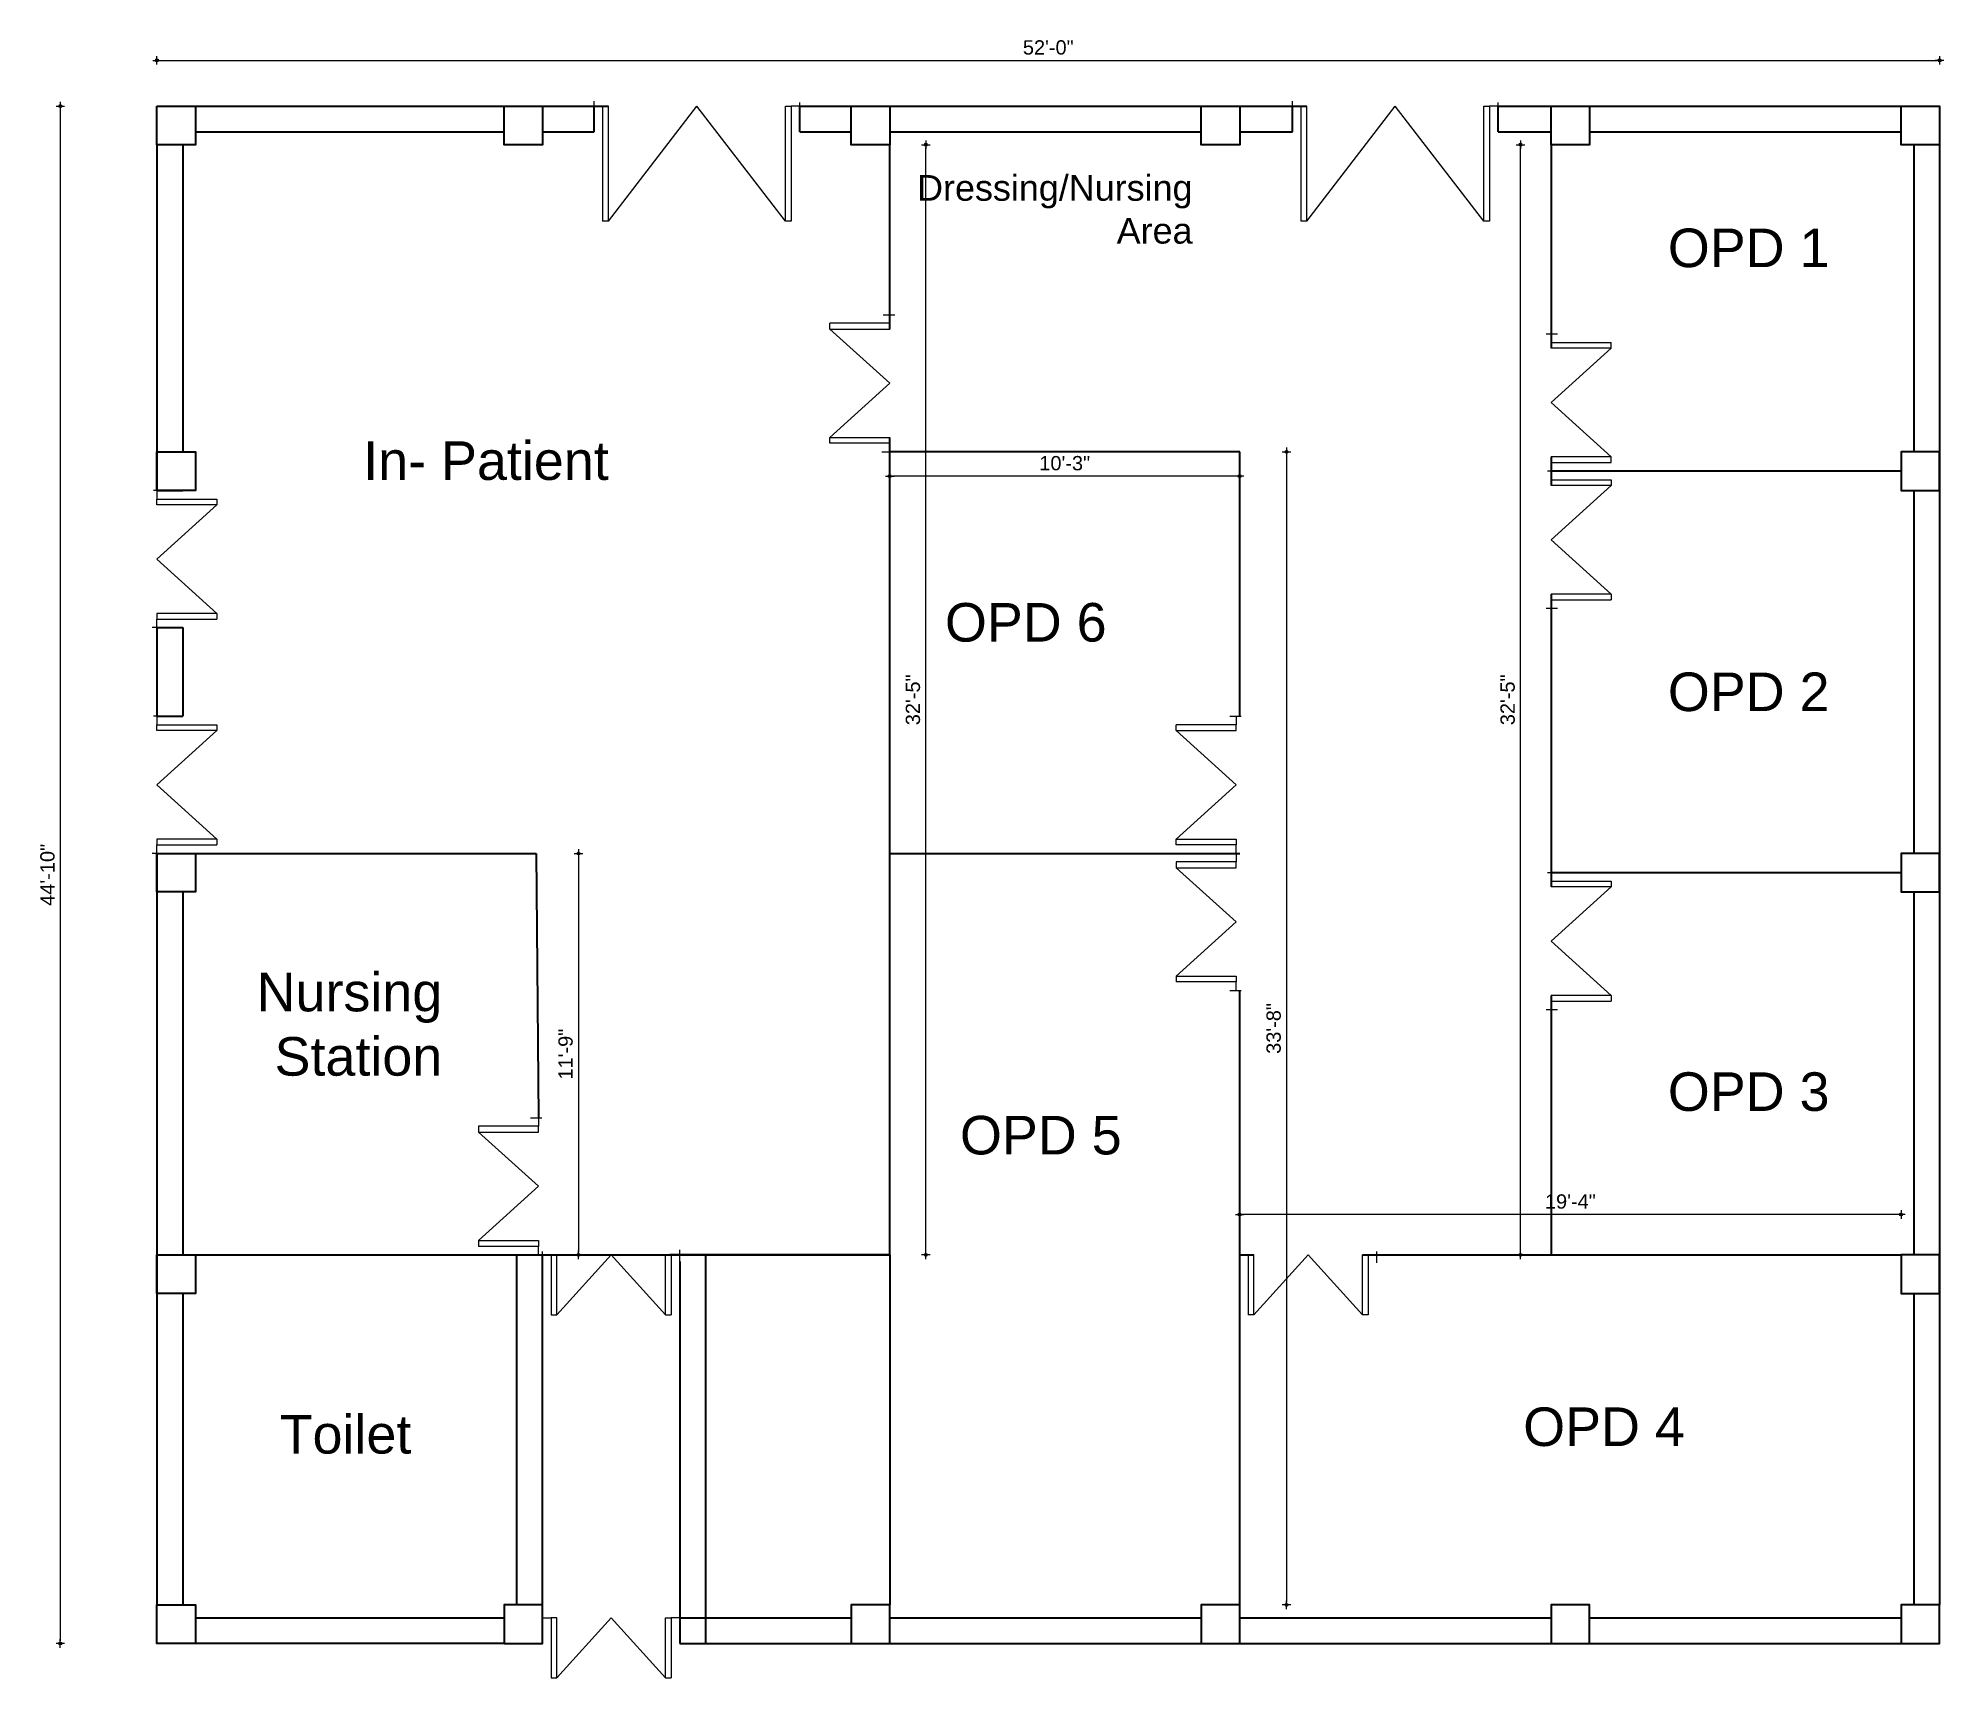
# Model space of a CAD drawing. Header units: inches. Extents: x 17428 to 30449, y 418 to 7362.
# Drawn here: x 17428 to 18095, y 418 to 992 of the extents above; entities outside this region: 1.
import ezdxf

# ---------------------------------------------------------------- set-up
doc = ezdxf.new("R2010")
doc.units = ezdxf.units.IN
doc.header["$LTSCALE"] = 0.5
doc.header["$MEASUREMENT"] = 0
doc.header["$PDMODE"] = 66
for name, color, linetype, lineweight in [('0.13', 2, 'Continuous', 13), ('ELEVATION', 85, 'Continuous', 9), ('hatch', 9, 'Continuous', 0), ('TEXT', 220, 'Continuous', 9), ('Toilet', 7, 'Continuous', 25)]:
    doc.layers.add(name, color=color, linetype=linetype, lineweight=lineweight)
doc.styles.get("Standard").update_dxf_attribs({"font": 'arial.ttf'})
doc.styles.add('style1', font='arial.ttf', dxfattribs={"height": 7})
doc.dimstyles.new('S8', dxfattribs={"dimtxt": 5, "dimasz": 1, "dimexe": 6, "dimexo": 18, "dimgap": 1.9375, "dimtad": 1, "dimdec": 0, "dimzin": 3, "dimdsep": 46, "dimlunit": 4, "dimtxsty": 'Standard', "dimblk": 'dot 2', "dimcen": 12, "dimse1": 1, "dimse2": 1, "dimclrd": 1, "dimclre": 1, "dimclrt": 256, "dimadec": 0, "dimazin": 0, "dimtfac": 0.75, "dimtdec": 0, "dimtix": 1, "dimtmove": 1, "dimatfit": 3, "dimldrblk": 'DOT', "dimfxl": 1, "dimtolj": 1, "dimtzin": 0, "dimlwd": 9, "dimlwe": 9, "dimarcsym": 0})

# ---------------------------------------------------------------- blocks, each defined once
blk = doc.blocks.new('dot1')
at = {"layer": 'hatch'}
h = blk.add_hatch(color=256, dxfattribs=at)
edge = h.paths.add_edge_path()
edge.add_arc((0, 0), 1, 0, 360)
for p, q in [((3, 0), (-3, 0)), ((0, 3), (0, -3))]:
    blk.add_line(p, q, dxfattribs=at)
blk.add_circle((0, 0), 1, dxfattribs=at)
blk = doc.blocks.new('dot 2')
at = {"layer": 'hatch', "xscale": 0.5, "yscale": 0.5, "zscale": 0.5}
blk.add_blockref('dot1', (0, 0), dxfattribs=at)
blk = doc.blocks.new('*D1114')
at = {"layer": 'Defpoints', "color": 0, "transparency": 16777216}
for p in [(17469.55, 967.82), (17435.71, 429.82), (17469.55, 429.82)]:
    blk.add_point(p, dxfattribs=at)
at = {"layer": 'Toilet', "color": 1, "lineweight": 9, "transparency": 16777216}
blk.add_line((17435.71, 966.82), (17435.71, 430.82), dxfattribs=at)
for p, rotation in [((17435.71, 967.82), 90), ((17435.71, 429.82), 270)]:
    blk.add_blockref('dot 2', p, dxfattribs=dict(at, rotation=rotation))
at = {"layer": 'Toilet', "transparency": 16777216, "insert": (17431.22, 698.82), "char_height": 5, "attachment_point": 5, "rotation": 90}
blk.add_mtext('\\A1;44\'-10"', dxfattribs=at)
blk = doc.blocks.new('_Dot')
at = {"color": 0, "linetype": 'ByBlock', "lineweight": -2}
blk.add_line((-0.5, 0), (-1, 0), dxfattribs=at)
at = {"color": 0, "linetype": 'ByBlock', "const_width": 0.5}
blk.add_lwpolyline([(-0.25, 0, 1), (0.25, 0, 1)], format="xyb", close=True, dxfattribs=at)
blk = doc.blocks.new('*D1115')
at = {"layer": 'Defpoints', "color": 0, "transparency": 16777216}
for p in [(18093.55, 983.83), (17469.55, 967.82), (18093.55, 967.82)]:
    blk.add_point(p, dxfattribs=at)
at = {"layer": 'Toilet', "color": 1, "lineweight": 9, "transparency": 16777216}
blk.add_line((17470.55, 983.83), (18092.55, 983.83), dxfattribs=at)
at = {"layer": 'Toilet', "color": 1, "lineweight": 9, "transparency": 16777216, "rotation": 180}
blk.add_blockref('dot 2', (17469.55, 983.83), dxfattribs=at)
at = {"layer": 'Toilet', "color": 1, "lineweight": 9, "transparency": 16777216}
blk.add_blockref('dot 2', (18093.55, 983.83), dxfattribs=at)
at = {"layer": 'Toilet', "transparency": 16777216, "insert": (17781.55, 988.32), "char_height": 5, "attachment_point": 5}
blk.add_mtext('\\A1;52\'-0"', dxfattribs=at)
blk = doc.blocks.new('*D1116')
at = {"layer": 'Defpoints', "color": 0, "transparency": 16777216}
for p in [(17848.55, 579.99), (17848.55, 565.82), (18080.05, 565.82)]:
    blk.add_point(p, dxfattribs=at)
at = {"layer": 'Toilet', "color": 1, "lineweight": 9, "transparency": 16777216}
blk.add_line((18079.05, 579.99), (17849.55, 579.99), dxfattribs=at)
at = {"layer": 'Toilet', "color": 1, "lineweight": 9, "transparency": 16777216, "rotation": 180}
blk.add_blockref('dot 2', (17848.55, 579.99), dxfattribs=at)
at = {"layer": 'Toilet', "color": 1, "lineweight": 9, "transparency": 16777216}
blk.add_blockref('dot 2', (18080.05, 579.99), dxfattribs=at)
at = {"layer": 'Toilet', "transparency": 16777216, "insert": (17964.3, 584.48), "char_height": 5, "attachment_point": 5}
blk.add_mtext('\\A1;19\'-4"', dxfattribs=at)
blk = doc.blocks.new('*D1117')
at = {"layer": 'Defpoints', "color": 0, "transparency": 16777216}
for p in [(17726.05, 846.82), (17848.55, 846.82), (17726.05, 838.35)]:
    blk.add_point(p, dxfattribs=at)
at = {"layer": 'Toilet', "color": 1, "lineweight": 9, "transparency": 16777216}
blk.add_line((17847.55, 838.35), (17727.05, 838.35), dxfattribs=at)
at = {"layer": 'Toilet', "color": 1, "lineweight": 9, "transparency": 16777216, "rotation": 180}
blk.add_blockref('dot 2', (17726.05, 838.35), dxfattribs=at)
at = {"layer": 'Toilet', "color": 1, "lineweight": 9, "transparency": 16777216}
blk.add_blockref('dot 2', (17848.55, 838.35), dxfattribs=at)
at = {"layer": 'Toilet', "transparency": 16777216, "insert": (17787.3, 842.84), "char_height": 5, "attachment_point": 5}
blk.add_mtext('\\A1;10\'-3"', dxfattribs=at)
blk = doc.blocks.new('*D1118')
at = {"layer": 'Defpoints', "color": 0, "transparency": 16777216}
for p in [(17726.05, 954.32), (17738.67, 954.32), (17726.05, 565.82)]:
    blk.add_point(p, dxfattribs=at)
at = {"layer": 'Toilet', "color": 1, "lineweight": 9, "transparency": 16777216}
blk.add_line((17738.67, 566.82), (17738.67, 953.32), dxfattribs=at)
for p, rotation in [((17738.67, 954.32), 90), ((17738.67, 565.82), 270)]:
    blk.add_blockref('dot 2', p, dxfattribs=dict(at, rotation=rotation))
at = {"layer": 'Toilet', "transparency": 16777216, "insert": (17734.18, 760.07), "char_height": 5, "attachment_point": 5, "rotation": 90}
blk.add_mtext('\\A1;32\'-5"', dxfattribs=at)
blk = doc.blocks.new('*D1119')
at = {"layer": 'Defpoints', "color": 0, "transparency": 16777216}
for p in [(17946.86, 954.32), (17957.55, 954.32), (17957.55, 565.82)]:
    blk.add_point(p, dxfattribs=at)
at = {"layer": 'Toilet', "color": 1, "lineweight": 9, "transparency": 16777216}
blk.add_line((17946.86, 566.82), (17946.86, 953.32), dxfattribs=at)
for p, rotation in [((17946.86, 954.32), 90), ((17946.86, 565.82), 270)]:
    blk.add_blockref('dot 2', p, dxfattribs=dict(at, rotation=rotation))
at = {"layer": 'Toilet', "transparency": 16777216, "insert": (17942.37, 760.07), "char_height": 5, "attachment_point": 5, "rotation": 90}
blk.add_mtext('\\A1;32\'-5"', dxfattribs=at)
blk = doc.blocks.new('*D1120')
at = {"layer": 'Defpoints', "color": 0, "transparency": 16777216}
for p in [(17848.55, 846.82), (17848.55, 443.32), (17864.95, 443.32)]:
    blk.add_point(p, dxfattribs=at)
at = {"layer": 'Toilet', "color": 1, "lineweight": 9, "transparency": 16777216}
blk.add_line((17864.95, 845.82), (17864.95, 444.32), dxfattribs=at)
for p, rotation in [((17864.95, 846.82), 90), ((17864.95, 443.32), 270)]:
    blk.add_blockref('dot 2', p, dxfattribs=dict(at, rotation=rotation))
at = {"layer": 'Toilet', "transparency": 16777216, "insert": (17860.46, 645.07), "char_height": 5, "attachment_point": 5, "rotation": 90}
blk.add_mtext('\\A1;33\'-8"', dxfattribs=at)
blk = doc.blocks.new('*D1121')
at = {"layer": 'Defpoints', "color": 0, "transparency": 16777216}
for p in [(17602.3, 706.32), (17602.3, 565.82), (17617.09, 565.82)]:
    blk.add_point(p, dxfattribs=at)
at = {"layer": 'Toilet', "color": 1, "lineweight": 9, "transparency": 16777216}
blk.add_line((17617.09, 705.32), (17617.09, 566.82), dxfattribs=at)
for p, rotation in [((17617.09, 706.32), 90), ((17617.09, 565.82), 270)]:
    blk.add_blockref('dot 2', p, dxfattribs=dict(at, rotation=rotation))
at = {"layer": 'Toilet', "transparency": 16777216, "insert": (17612.6, 636.07), "char_height": 5, "attachment_point": 5, "rotation": 90}
blk.add_mtext('\\A1;11\'-9"', dxfattribs=at)

msp = doc.modelspace()

# ---------------------------------------------------------------- linework, layer by layer
at = {"layer": '0.13', "color": 0, "ltscale": 0.5}
for p, q in [((17622.55, 965.56), (17622.55, 969.56)), ((17694.55, 965.06), (17694.55, 969.06)), ((17867, 965.56), (17867, 969.56)), ((17939, 965.06), (17939, 969.06)), ((17723.79, 894.82), (17727.79, 894.82)), ((17959.81, 888.07), (17955.81, 888.07)), ((17723.29, 846.82), (17727.29, 846.82)), ((17960.31, 840.07), (17956.31, 840.07)), ((17960.31, 840.07), (17956.31, 840.07)), ((17472.31, 833.32), (17468.31, 833.32)), ((17959.81, 792.07), (17955.81, 792.07)), ((17471.81, 785.32), (17467.81, 785.32)), ((17472.31, 754.32), (17468.31, 754.32)), ((17845.05, 754.32), (17849.05, 754.32)), ((17471.81, 706.32), (17467.81, 706.32)), ((17844.55, 706.32), (17848.55, 706.32)), ((17844.55, 706.32), (17848.55, 706.32)), ((17960.31, 699.57), (17956.31, 699.57)), ((17845.05, 658.32), (17849.05, 658.32)), ((17959.81, 651.57), (17955.81, 651.57)), ((17600.29, 613.82), (17604.29, 613.82)), ((17604.55, 563.06), (17604.55, 567.06)), ((17652.55, 563.56), (17652.55, 567.56)), ((17848.55, 563.56), (17848.55, 567.56)), ((17896.55, 563.06), (17896.55, 567.06)), ((17600.79, 565.82), (17604.79, 565.82)), ((17652.55, 436.56), (17652.55, 440.56)), ((17604.55, 436.06), (17604.55, 440.06))]:
    msp.add_line(p, q, dxfattribs=at)
at = {"layer": 'ELEVATION', "color": 146, "ltscale": 0.25, "true_color": 0x105689}
for p, q in [((17622.55, 967.82), (17625.55, 967.82)), ((17625.55, 967.82), (17625.55, 927.58)), ((17627.55, 967.82), (17625.55, 967.82)), ((17627.55, 927.58), (17627.55, 967.82)), ((17627.55, 927.58), (17658.55, 967.82)), ((17689.55, 927.58), (17658.55, 967.82)), ((17689.55, 927.58), (17689.55, 967.82)), ((17689.55, 967.82), (17691.55, 967.82)), ((17694.55, 967.82), (17691.55, 967.82)), ((17691.55, 967.82), (17691.55, 927.58)), ((17867, 967.82), (17870, 967.82)), ((17870, 967.82), (17870, 927.58)), ((17872, 967.82), (17870, 967.82)), ((17872, 927.58), (17872, 967.82)), ((17872, 927.58), (17903, 967.82)), ((17934, 927.58), (17903, 967.82)), ((17934, 927.58), (17934, 967.82)), ((17934, 967.82), (17936, 967.82)), ((17939, 967.82), (17936, 967.82)), ((17936, 967.82), (17936, 927.58)), ((17627.55, 927.58), (17625.55, 927.58)), ((17691.55, 927.58), (17689.55, 927.58)), ((17872, 927.58), (17870, 927.58)), ((17936, 927.58), (17934, 927.58)), ((17726.05, 894.82), (17726.05, 891.82)), ((17726.05, 891.82), (17705.05, 891.82)), ((17705.05, 889.82), (17705.05, 891.82)), ((17705.05, 889.82), (17726.05, 889.82)), ((17705.05, 889.82), (17726.05, 870.82)), ((17726.05, 889.82), (17726.05, 891.82)), ((17957.55, 888.07), (17957.55, 885.07)), ((17957.55, 885.07), (17978.55, 885.07)), ((17957.55, 883.07), (17957.55, 885.07)), ((17978.55, 883.07), (17957.55, 883.07)), ((17978.55, 883.07), (17957.55, 864.07)), ((17978.55, 883.07), (17978.55, 885.07)), ((17705.05, 851.82), (17726.05, 870.82)), ((17978.55, 845.07), (17957.55, 864.07)), ((17705.05, 849.82), (17705.05, 851.82)), ((17705.05, 851.82), (17726.05, 851.82)), ((17726.05, 849.82), (17705.05, 849.82)), ((17726.05, 851.82), (17726.05, 849.82)), ((17726.05, 846.82), (17726.05, 849.82)), ((17978.55, 845.07), (17957.55, 845.07)), ((17957.55, 845.07), (17957.55, 843.07)), ((17957.55, 840.07), (17957.55, 843.07)), ((17957.55, 843.07), (17978.55, 843.07)), ((17978.55, 843.07), (17978.55, 845.07)), ((17957.55, 840.07), (17957.55, 837.07)), ((17957.55, 837.07), (17978.55, 837.07)), ((17957.55, 835.07), (17957.55, 837.07)), ((17978.55, 835.07), (17957.55, 835.07)), ((17978.55, 835.07), (17957.55, 816.07)), ((17978.55, 837.07), (17978.55, 835.07)), ((17469.55, 833.32), (17469.55, 830.32)), ((17469.55, 830.32), (17490.55, 830.32)), ((17469.55, 828.32), (17469.55, 830.32)), ((17490.55, 828.32), (17469.55, 828.32)), ((17490.55, 828.32), (17469.55, 809.32)), ((17490.55, 830.32), (17490.55, 828.32)), ((17978.55, 797.07), (17957.55, 816.07)), ((17490.55, 790.32), (17469.55, 809.32)), ((17978.55, 797.07), (17957.55, 797.07)), ((17957.55, 797.07), (17957.55, 795.07)), ((17957.55, 792.07), (17957.55, 795.07)), ((17957.55, 795.07), (17978.55, 795.07)), ((17978.55, 797.07), (17978.55, 795.07)), ((17490.55, 790.32), (17469.55, 790.32)), ((17469.55, 790.32), (17469.55, 788.32)), ((17469.55, 785.32), (17469.55, 788.32)), ((17469.55, 788.32), (17490.55, 788.32)), ((17490.55, 790.32), (17490.55, 788.32)), ((17469.55, 754.32), (17469.55, 751.32)), ((17847.31, 754.32), (17847.31, 751.32)), ((17469.55, 751.32), (17490.55, 751.32)), ((17469.55, 749.32), (17469.55, 751.32)), ((17490.55, 749.32), (17469.55, 749.32)), ((17490.55, 749.32), (17469.55, 730.32)), ((17490.55, 751.32), (17490.55, 749.32)), ((17847.31, 751.32), (17826.31, 751.32)), ((17826.31, 749.32), (17826.31, 751.32)), ((17826.31, 749.32), (17847.31, 749.32)), ((17826.31, 749.32), (17847.31, 730.32)), ((17847.31, 749.32), (17847.31, 751.32)), ((17490.55, 711.32), (17469.55, 730.32)), ((17826.31, 711.32), (17847.31, 730.32)), ((17490.55, 711.32), (17469.55, 711.32)), ((17469.55, 711.32), (17469.55, 709.32)), ((17469.55, 706.32), (17469.55, 709.32)), ((17469.55, 709.32), (17490.55, 709.32)), ((17490.55, 711.32), (17490.55, 709.32)), ((17826.31, 709.32), (17826.31, 711.32)), ((17826.31, 711.32), (17847.31, 711.32)), ((17847.31, 709.32), (17826.31, 709.32)), ((17847.31, 711.32), (17847.31, 709.32)), ((17847.31, 706.32), (17847.31, 709.32)), ((17847.31, 703.32), (17826.31, 703.32)), ((17826.31, 703.32), (17826.31, 701.32)), ((17826.31, 701.32), (17847.31, 701.32)), ((17826.31, 701.32), (17847.31, 682.32)), ((17847.31, 706.32), (17847.31, 703.32)), ((17847.31, 701.32), (17847.31, 703.32)), ((17957.55, 699.57), (17957.55, 696.57)), ((17957.55, 696.57), (17978.55, 696.57)), ((17957.55, 694.57), (17957.55, 696.57)), ((17978.55, 694.57), (17957.55, 694.57)), ((17978.55, 694.57), (17957.55, 675.57)), ((17978.55, 696.57), (17978.55, 694.57)), ((17826.31, 663.32), (17847.31, 682.32)), ((17978.55, 656.57), (17957.55, 675.57)), ((17826.31, 663.32), (17847.31, 663.32)), ((17826.31, 663.32), (17826.31, 661.32)), ((17847.31, 661.32), (17826.31, 661.32)), ((17847.31, 663.32), (17847.31, 661.32)), ((17847.31, 658.32), (17847.31, 661.32)), ((17978.55, 656.57), (17957.55, 656.57)), ((17957.55, 656.57), (17957.55, 654.57)), ((17957.55, 651.57), (17957.55, 654.57)), ((17957.55, 654.57), (17978.55, 654.57)), ((17978.55, 656.57), (17978.55, 654.57)), ((17603.05, 613.82), (17603.05, 610.82)), ((17603.05, 610.82), (17582.05, 610.82)), ((17582.05, 610.82), (17582.05, 608.82)), ((17582.05, 608.82), (17603.05, 608.82)), ((17582.05, 608.82), (17603.05, 589.82)), ((17603.05, 608.82), (17603.05, 610.82)), ((17582.05, 570.82), (17603.05, 589.82)), ((17582.05, 570.82), (17603.05, 570.82)), ((17582.05, 570.82), (17582.05, 568.82)), ((17603.05, 568.82), (17582.05, 568.82)), ((17603.05, 570.82), (17603.05, 568.82)), ((17603.05, 565.82), (17603.05, 568.82)), ((17604.55, 565.82), (17607.55, 565.82)), ((17607.55, 565.82), (17607.55, 544.82)), ((17609.55, 565.82), (17607.55, 565.82)), ((17609.55, 544.82), (17609.55, 565.82)), ((17609.55, 544.82), (17628.55, 565.82)), ((17647.55, 544.82), (17628.55, 565.82)), ((17647.55, 544.82), (17647.55, 565.82)), ((17647.55, 565.82), (17649.55, 565.82)), ((17652.55, 565.82), (17649.55, 565.82)), ((17649.55, 565.82), (17649.55, 544.82)), ((17848.55, 565.82), (17851.55, 565.82)), ((17851.55, 565.82), (17851.55, 544.82)), ((17853.55, 565.82), (17851.55, 565.82)), ((17853.55, 544.82), (17853.55, 565.82)), ((17853.55, 544.82), (17872.55, 565.82)), ((17891.55, 544.82), (17872.55, 565.82)), ((17891.55, 544.82), (17891.55, 565.82)), ((17891.55, 565.82), (17893.55, 565.82)), ((17896.55, 565.82), (17893.55, 565.82)), ((17893.55, 565.82), (17893.55, 544.82)), ((17607.55, 544.82), (17609.55, 544.82)), ((17647.55, 544.82), (17649.55, 544.82)), ((17853.55, 544.82), (17851.55, 544.82)), ((17893.55, 544.82), (17891.55, 544.82)), ((17604.55, 438.82), (17607.55, 438.82)), ((17607.55, 438.82), (17607.55, 417.82)), ((17609.55, 438.82), (17607.55, 438.82)), ((17609.55, 417.82), (17609.55, 438.82)), ((17609.55, 417.82), (17628.55, 438.82)), ((17647.55, 417.82), (17628.55, 438.82)), ((17647.55, 417.82), (17647.55, 438.82)), ((17647.55, 438.82), (17649.55, 438.82)), ((17652.55, 438.82), (17649.55, 438.82)), ((17649.55, 438.82), (17649.55, 417.82)), ((17607.55, 417.82), (17609.55, 417.82)), ((17647.55, 417.82), (17649.55, 417.82))]:
    msp.add_line(p, q, dxfattribs=at)
at = {"layer": 'Toilet'}
for p, q in [((17483.05, 967.82), (17622.55, 967.82)), ((17622.55, 958.82), (17622.55, 967.82)), ((17622.55, 967.82), (17627.55, 967.82)), ((17694.55, 958.82), (17694.55, 967.82)), ((17694.55, 967.82), (17867, 967.82)), ((17867, 958.82), (17867, 967.82)), ((17867, 967.82), (17872, 967.82)), ((17939, 958.82), (17939, 967.82)), ((17939, 967.82), (18080.05, 967.82)), ((17469.55, 954.32), (17469.55, 833.32)), ((17478.55, 954.32), (17478.55, 846.82)), ((17483.05, 958.82), (17591.05, 958.82)), ((17604.55, 958.82), (17622.55, 958.82)), ((17694.55, 958.82), (17712.55, 958.82)), ((17726.05, 958.82), (17835.05, 958.82)), ((17726.05, 889.82), (17726.05, 954.32)), ((17848.55, 958.82), (17867, 958.82)), ((17939, 958.82), (17957.55, 958.82)), ((17957.55, 954.32), (17957.55, 883.07)), ((17971.05, 958.82), (18080.05, 958.82)), ((18084.55, 954.32), (18084.55, 846.82)), ((18093.55, 954.32), (18093.55, 443.32)), ((17726.05, 565.82), (17726.05, 851.82)), ((17848.55, 846.82), (17726.05, 846.82)), ((17848.55, 754.32), (17848.55, 846.82)), ((17957.55, 845.07), (17957.55, 835.07)), ((18080.05, 840.07), (17957.55, 840.07)), ((17469.55, 833.32), (17478.55, 833.32)), ((18084.55, 833.32), (18084.55, 706.32)), ((17957.55, 797.07), (17957.55, 694.57)), ((17469.55, 785.32), (17478.55, 785.32)), ((17469.55, 785.32), (17469.55, 754.32)), ((17478.55, 785.32), (17478.55, 754.32)), ((17469.55, 754.32), (17478.55, 754.32)), ((17469.55, 706.32), (17469.55, 443.32)), ((17483.05, 706.32), (17602.3, 706.32)), ((17602.3, 706.32), (17603.05, 613.82)), ((17726.05, 706.32), (17848.55, 706.32)), ((18080.05, 699.57), (17957.55, 699.57)), ((17478.55, 692.82), (17478.55, 565.82)), ((18084.55, 692.82), (18084.55, 565.82)), ((17848.55, 443.32), (17848.55, 658.32)), ((17957.55, 656.57), (17957.55, 565.82)), ((17478.55, 565.82), (17726.05, 565.82)), ((17595.55, 443.32), (17595.55, 565.82)), ((17604.55, 443.32), (17604.55, 565.82)), ((17726.05, 565.82), (17649.05, 565.82)), ((17652.55, 563.56), (17652.55, 429.82)), ((17661.55, 565.82), (17661.55, 429.82)), ((17726.05, 565.82), (17726.05, 443.32)), ((17848.55, 565.82), (17853.55, 565.82)), ((17891.55, 565.82), (18080.05, 565.82)), ((17478.55, 552.32), (17478.55, 443.32)), ((18084.55, 552.32), (18084.55, 443.32)), ((17483.05, 438.82), (17591.05, 438.82)), ((17652.55, 438.82), (17712.55, 438.82)), ((17726.05, 438.82), (17835.05, 438.82)), ((17848.55, 438.82), (17957.55, 438.82)), ((17971.05, 438.82), (18080.05, 438.82)), ((17591.05, 429.82), (17483.05, 429.82)), ((17652.55, 429.82), (18080.05, 429.82))]:
    msp.add_line(p, q, dxfattribs=at)
for points in [[(18159.48, 6872.31), (18175.97, 6959.19), (18140.11, 7067.74), (18123.86, 7204.07), (18092.22, 7284.38), (18029.78, 7362.28), (17946.1, 7318.66), (17819.79, 7232.47), (17877.86, 7063.29), (17906.28, 6737.57), (17877.72, 6624.7), (17845.46, 6333.55), (17834.4, 6159.56), (17830.17, 6123.89), (17838.75, 6072.49), (17958.51, 5864.21), (18021.6, 5780.93), (17981.78, 5629.14), (17982.1, 5609.65), (18161.26, 5529), (18238.01, 5652.16), (18248.52, 5729.25), (18350.47, 5828.14), (18285.19, 6073.35), (18011.73, 6024.15), (17998.08, 6030.11), (17978.4, 6080.02), (17951.63, 6192.04), (17945.03, 6390.21), (17992.45, 6486.64), (18048.99, 6656.18), (18122.07, 6764.89)], [(17469.55, 967.82), (17483.05, 967.82), (17483.05, 954.32), (17469.55, 954.32)], [(17591.05, 967.82), (17604.55, 967.82), (17604.55, 954.32), (17591.05, 954.32)], [(17712.55, 967.82), (17726.05, 967.82), (17726.05, 954.32), (17712.55, 954.32)], [(17835.05, 967.82), (17848.55, 967.82), (17848.55, 954.32), (17835.05, 954.32)], [(17957.55, 967.82), (17971.05, 967.82), (17971.05, 954.32), (17957.55, 954.32)], [(18080.05, 967.82), (18093.55, 967.82), (18093.55, 954.32), (18080.05, 954.32)], [(17469.55, 846.82), (17483.05, 846.82), (17483.05, 833.32), (17469.55, 833.32)], [(18093.55, 846.82), (18080.05, 846.82), (18080.05, 833.32), (18093.55, 833.32)], [(17469.55, 706.32), (17483.05, 706.32), (17483.05, 692.82), (17469.55, 692.82)], [(18093.55, 706.32), (18080.05, 706.32), (18080.05, 692.82), (18093.55, 692.82)], [(17469.55, 565.82), (17483.05, 565.82), (17483.05, 552.32), (17469.55, 552.32)], [(18093.55, 565.82), (18080.05, 565.82), (18080.05, 552.32), (18093.55, 552.32)], [(17469.55, 443.32), (17483.05, 443.32), (17483.05, 429.82), (17469.55, 429.82)], [(17591.05, 429.82), (17604.55, 429.82), (17604.55, 443.32), (17591.05, 443.32)], [(17712.55, 429.82), (17726.05, 429.82), (17726.05, 443.32), (17712.55, 443.32)], [(17835.05, 429.82), (17848.55, 429.82), (17848.55, 443.32), (17835.05, 443.32)], [(17957.55, 429.82), (17971.05, 429.82), (17971.05, 443.32), (17957.55, 443.32)], [(18093.55, 443.32), (18080.05, 443.32), (18080.05, 429.82), (18093.55, 429.82)]]:
    msp.add_lwpolyline(points, close=True, dxfattribs=at)

# ---------------------------------------------------------------- texts
at = {"layer": 'TEXT', "linetype": 'Continuous', "ltscale": 48, "attachment_point": 3, "style": 'style1'}
for s, insert, char_height, width in [('{\\fArial TUR|b0|i0|c162|p34;\\H1.5x;\\C7;Dressing/Nursing Area}', (17832.04, 943.7), 6, 106.879), ('{\\H1.5x;\\C7;OPD 1}', (18055.02, 924.96), 9, 164.3197), ('{\\fArial TUR|b0|i0|c162|p34;\\H1.5x;\\C7;In- Patient}', (17627.68, 850.51), 9, 164.3197), ('{\\fArial TUR|b0|i0|c162|p34;\\H1.5x;\\C7;OPD \\fArial TUR|b0|i0|c0|p34;6}', (17801.97, 793.93), 9, 164.3197), ('{\\fArial TUR|b0|i0|c162|p34;\\H1.5x;\\C7;OPD \\fArial TUR|b0|i0|c0|p34;2}', (18055.02, 769.62), 9, 164.3197), ('{\\fArial TUR|b0|i0|c162|p34;\\H1.5x;\\C7;Nursing Station}', (17569.41, 664.55), 9, 98.2466), ('{\\fArial TUR|b0|i0|c162|p34;\\H1.5x;\\C7;OPD \\fArial TUR|b0|i0|c0|p34;3}', (18055.02, 629.71), 9, 164.3197), ('{\\fArial TUR|b0|i0|c162|p34;\\H1.5x;\\C7;OPD \\fArial TUR|b0|i0|c0|p34;5}', (17807.23, 614.48), 9, 164.3197), ('{\\H1.5x;\\C7;Toilet}', (17558.59, 509.79), 9, 164.3197), ('{\\fArial TUR|b0|i0|c162|p34;\\H1.5x;\\C7;OPD \\fArial TUR|b0|i0|c0|p34;4}', (18004.38, 512.45), 9, 164.3197)]:
    msp.add_mtext(s, dxfattribs=dict(at, insert=insert, char_height=char_height, width=width))

# ---------------------------------------------------------------- dimensions: what is measured, and where the dimension line sits
at = {"layer": 'Toilet'}
for base, p1, p2, picture, middle in [((18093.55, 983.83), (17469.55, 967.82), (18093.55, 967.82), '*D1115', (17781.55, 988.32)), ((17726.05086774, 838.34908725), (17848.55086774, 846.81578398), (17726.05086774, 846.81578398), '*D1117', (17787.30086774, 842.84115751)), ((17848.55086774, 579.99202072), (18080.05086774, 565.81578398), (17848.55086774, 565.81578398), '*D1116', (17964.30086774, 584.48238566))]:
    dim = msp.add_linear_dim(base=base, p1=p1, p2=p2, dimstyle='S8', override={"dimfxl": 2, "dimfxlon": 1, "dimarcsym": 1}, dxfattribs=at)
    dim.commit()
    dim.dimension.update_dxf_attribs({"geometry": picture, "text_midpoint": middle})
for base, p1, p2, picture, middle in [((17435.71, 429.82), (17469.55, 967.82), (17469.55, 429.82), '*D1114', (17431.22, 698.82)), ((17738.67066656, 954.31578398), (17726.05086774, 565.81578398), (17726.05086774, 954.31578398), '*D1118', (17734.1785963, 760.06578398)), ((17946.86153099, 954.31578398), (17957.55086774, 565.81578398), (17957.55086774, 954.31578398), '*D1119', (17942.36946073, 760.06578398)), ((17864.94772751, 443.31578398), (17848.55086774, 846.81578398), (17848.55086774, 443.31578398), '*D1120', (17860.45565725, 645.06578398)), ((17617.09031155, 565.81578398), (17602.30086774, 706.31578398), (17602.30086774, 565.81578398), '*D1121', (17612.59994661, 636.06578398))]:
    dim = msp.add_linear_dim(base=base, p1=p1, p2=p2, angle=90, dimstyle='S8', override={"dimfxl": 2, "dimfxlon": 1, "dimarcsym": 1}, dxfattribs=at)
    dim.commit()
    dim.dimension.update_dxf_attribs({"geometry": picture, "text_midpoint": middle})

doc.saveas('drawing.dxf')
